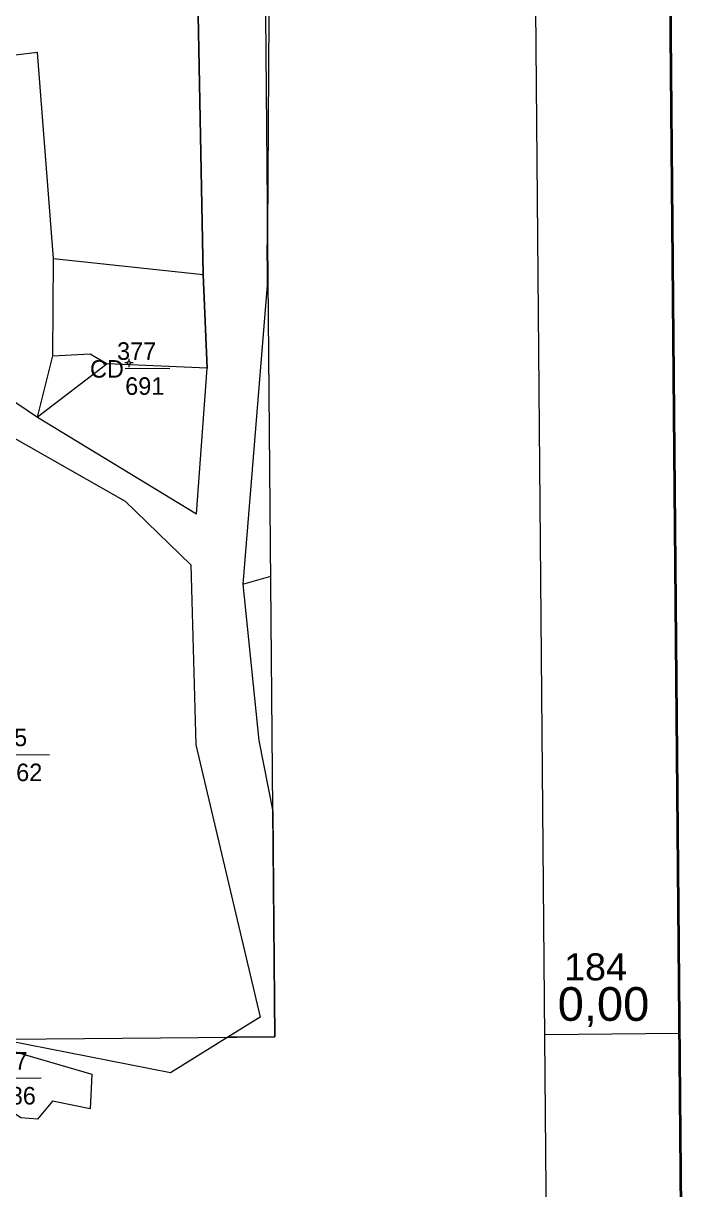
# Model space of a CAD drawing. Header units: metres. Extents: x 550490 to 551626, y 1839168 to 1840631.
# Drawn here: x 551522.1 to 551619.9, y 1839476.6 to 1839649.6 of the extents above; entities that cross this region are included whole.
import ezdxf
from ezdxf.enums import TextEntityAlignment as Align

# ---------------------------------------------------------------- set-up
doc = ezdxf.new("R2010")
doc.units = ezdxf.units.M
doc.header["$MEASUREMENT"] = 0
for name, color, linetype, lineweight in [('Level 10', 7, 'Continuous', 0), ('Level 11', 7, 'Continuous', 0), ('Level 13', 7, 'Continuous', 0), ('Level 22', 7, 'Continuous', 0), ('Level 63', 7, 'Continuous', 0)]:
    doc.layers.add(name, color=color, linetype=linetype, lineweight=lineweight)
doc.styles.add('Style-FmSimple', font='FmSimple.shx')
doc.styles.add('Style-Vnarial', font='Vnarial.shx')

# ---------------------------------------------------------------- blocks, each defined once
blk = doc.blocks.new('CENTRD')
at = {"layer": 'Level 11', "linetype": 'Continuous', "lineweight": 0}
h = blk.add_hatch(color=1, dxfattribs=at)
edge = h.paths.add_edge_path()
edge.add_arc((0.2, 0.2), 1.5, 0, 360)
at = {"layer": 'Level 11', "color": 1, "linetype": 'Continuous', "lineweight": 0}
for p, q in [((0, 6.2), (-6.2, 0)), ((0, 12.4), (0, 6.2)), ((6.2, 0.2), (0, 6.2)), ((0.2, -6.2), (6.2, 0.2)), ((12.4, 0.2), (6.2, 0.2)), ((-6.2, 0), (-12.4, 0)), ((-6.2, 0), (0.2, -6.2)), ((0.2, -6.2), (0.2, -12.4))]:
    blk.add_line(p, q, dxfattribs=at)
blk = doc.blocks.new('N_THUA_428')
at = {"layer": 'Level 13', "color": 3, "linetype": 'Continuous', "lineweight": 0}
blk.add_line((356444.27, 1839499.11), (356450.9, 1839499.17), dxfattribs=at)
at = {"layer": 'Level 13', "color": 3, "linetype": 'Continuous', "lineweight": 0, "style": 'Style-FmSimple'}
for s, p in [('377', (356443.09, 1839501.69999)), ('CD', (356439.08, 1839499.05999)), ('691', (356444.3, 1839496.50999))]:
    blk.add_text(s, height=2.59998, dxfattribs=at).set_placement(p, align=Align.MIDDLE_LEFT)
blk = doc.blocks.new('N_THUA_461')
at = {"layer": 'Level 13', "color": 3, "linetype": 'Continuous', "lineweight": 0}
blk.add_line((356420.84, 1839440.97), (356429.68, 1839441.04), dxfattribs=at)
at = {"layer": 'Level 13', "color": 3, "linetype": 'Continuous', "lineweight": 0, "style": 'Style-FmSimple'}
for s, p in [('465', (356420.57, 1839443.55999)), ('T', (356418.26, 1839440.93999)), ('4662', (356420.88, 1839438.36999))]:
    blk.add_text(s, height=2.59998, dxfattribs=at).set_placement(p, align=Align.MIDDLE_LEFT)
blk = doc.blocks.new('N_THUA_547')
at = {"layer": 'Level 13', "color": 3, "linetype": 'Continuous', "lineweight": 0}
blk.add_line((356414.12, 1839399.85), (356420.75, 1839399.91), dxfattribs=at)
at = {"layer": 'Level 13', "color": 3, "linetype": 'Continuous', "lineweight": 0, "style": 'Style-FmSimple'}
for s, p in [('547', (356412.94, 1839402.43999)), ('GT', (356408.94, 1839399.79999)), ('286', (356414.16, 1839397.24999))]:
    blk.add_text(s, height=2.59998, dxfattribs=at).set_placement(p, align=Align.MIDDLE_LEFT)

msp = doc.modelspace()

# ---------------------------------------------------------------- linework, layer by layer
at = {"layer": 'Level 10', "color": 2, "linetype": 'Continuous', "lineweight": 0, "flags": 128}
for points in [[(551564.05, 1839820.67), (551568.84, 1839807.96), (551559.52, 1839685.82), (551558.14, 1839661.92), (551558.58, 1839658.69), (551558.3, 1839610.74), (551554.68, 1839566.41), (551557.06, 1839543.24), (551559.12, 1839532.7)], [(551514.06, 1839680.58), (551547.48, 1839681.7), (551548.79, 1839612.33)], [(551526.61, 1839614.71), (551524.24, 1839645.28), (551488.18, 1839640.93)], [(551488.18, 1839640.93), (551512.06, 1839599.4), (551524.22, 1839591.2)], [(551524.22, 1839591.2), (551526.5, 1839600.29), (551526.61, 1839614.71)], [(551526.61, 1839614.71), (551548.79, 1839612.33)], [(551524.22, 1839591.2), (551547.79, 1839576.84), (551549.39, 1839598.43), (551548.79, 1839612.33)], [(551520.01, 1839588.52), (551537.2, 1839578.7), (551546.97, 1839569.28), (551547.72, 1839542.59), (551557.25, 1839502.19), (551552.46, 1839499.22)], [(551559.12, 1839532.7), (551559.41, 1839499.28), (551552.46, 1839499.22)], [(551552.46, 1839499.22), (551543.97, 1839493.93), (551519.81, 1839498.68), (551503.29, 1839504.35)], [(551503.29, 1839504.35), (551511.35, 1839499.81), (551532.29, 1839493.73)], [(551532.29, 1839493.73), (551532.03, 1839488.59), (551526.44, 1839489.71), (551524.21, 1839487.04), (551521.74, 1839487.27), (551507.3, 1839497.05)]]:
    msp.add_lwpolyline(points, dxfattribs=at)
at = {"layer": 'Level 22', "color": 3, "linetype": 'Continuous', "lineweight": 0, "flags": 128}
for points in [[(551559.41, 1839499.28), (551555.04, 1839999.12)], [(550751.43, 1839492.21), (551559.41, 1839499.28)]]:
    msp.add_lwpolyline(points, dxfattribs=at)
at = {"layer": 'Level 22', "color": 4, "linetype": 'Continuous', "lineweight": 0, "flags": 128}
for points in [[(551548.79, 1839612.33), (551547.48, 1839681.7)], [(551526.61, 1839614.71), (551524.24, 1839645.28), (551488.18, 1839640.93)], [(551488.18, 1839640.93), (551512.06, 1839599.4), (551524.22, 1839591.2)], [(551526.5, 1839600.29), (551526.61, 1839614.71)], [(551526.61, 1839614.71), (551548.79, 1839612.33)], [(551548.79, 1839612.33), (551549.39, 1839598.43)], [(551526.5, 1839600.29), (551532.01, 1839600.56), (551534.56, 1839599.08)], [(551524.22, 1839591.2), (551526.5, 1839600.29)], [(551534.56, 1839599.08), (551524.22, 1839591.2)], [(551549.39, 1839598.43), (551534.56, 1839599.08)], [(551524.22, 1839591.2), (551547.79, 1839576.84), (551549.39, 1839598.43)], [(551520.01, 1839588.52), (551537.2, 1839578.7), (551546.97, 1839569.28), (551547.72, 1839542.59)], [(551554.68, 1839566.41), (551558.81, 1839567.6)]]:
    msp.add_lwpolyline(points, dxfattribs=at)
at = {"layer": 'Level 22', "color": 5, "linetype": 'Continuous', "lineweight": 0, "flags": 128}
for points in [[(551558.32, 1839623.78), (551558.25, 1839614.43), (551558.4, 1839614.41)], [(551558.3, 1839610.74), (551558.44, 1839610.72)]]:
    msp.add_lwpolyline(points, dxfattribs=at)
at = {"layer": 'Level 22', "color": 1, "linetype": 'Continuous', "lineweight": 0, "flags": 128}
msp.add_lwpolyline([(551547.72, 1839542.59), (551557.25, 1839502.19), (551552.46, 1839499.22)], dxfattribs=at)
at = {"layer": 'Level 63', "color": 7, "linetype": 'Continuous', "lineweight": 0}
msp.add_line((551599.4, 1839499.63), (551619.39, 1839499.8), dxfattribs=at)
at = {"layer": 'Level 63', "color": 7, "linetype": 'Continuous', "lineweight": 40, "flags": 128}
msp.add_lwpolyline([(550500.27, 1839430.03), (550490.48, 1840549.67), (551610.12, 1840559.47), (551619.92, 1839439.82), (550500.27, 1839430.03)], close=True, dxfattribs=at)
at = {"layer": 'Level 63', "color": 7, "linetype": 'Continuous', "lineweight": 13, "flags": 128}
msp.add_lwpolyline([(550520.09, 1839450.2), (550510.65, 1840529.85), (551590.31, 1840539.3), (551599.75, 1839459.64), (550520.09, 1839450.2)], close=True, dxfattribs=at)

# ---------------------------------------------------------------- block references
at = {"layer": 'Level 11', "color": 1, "linetype": 'Continuous', "lineweight": 0, "xscale": 0.04999813735168662, "yscale": 0.04999813735168662, "zscale": 0.04999813735168662}
msp.add_blockref('CENTRD', (551537.77, 1839599.23), dxfattribs=at)
at = {"layer": 'Level 13', "color": 3, "linetype": 'Continuous', "lineweight": 0}
for name, p in [('N_THUA_428', (195092.93, 99.28)), ('N_THUA_461', (195096.31, 100.12)), ('N_THUA_547', (195104.01, 93.28))]:
    msp.add_blockref(name, p, dxfattribs=at)

# ---------------------------------------------------------------- texts
at = {"layer": 'Level 63', "color": 7, "linetype": 'Continuous', "lineweight": 0, "style": 'Style-Vnarial'}
for s, height, p in [('184', 4, (551602.33, 1839507.65)), ('0,00', 5, (551601.38, 1839501.64))]:
    msp.add_text(s, height=height, dxfattribs=at).set_placement(p)

doc.saveas('drawing.dxf')
